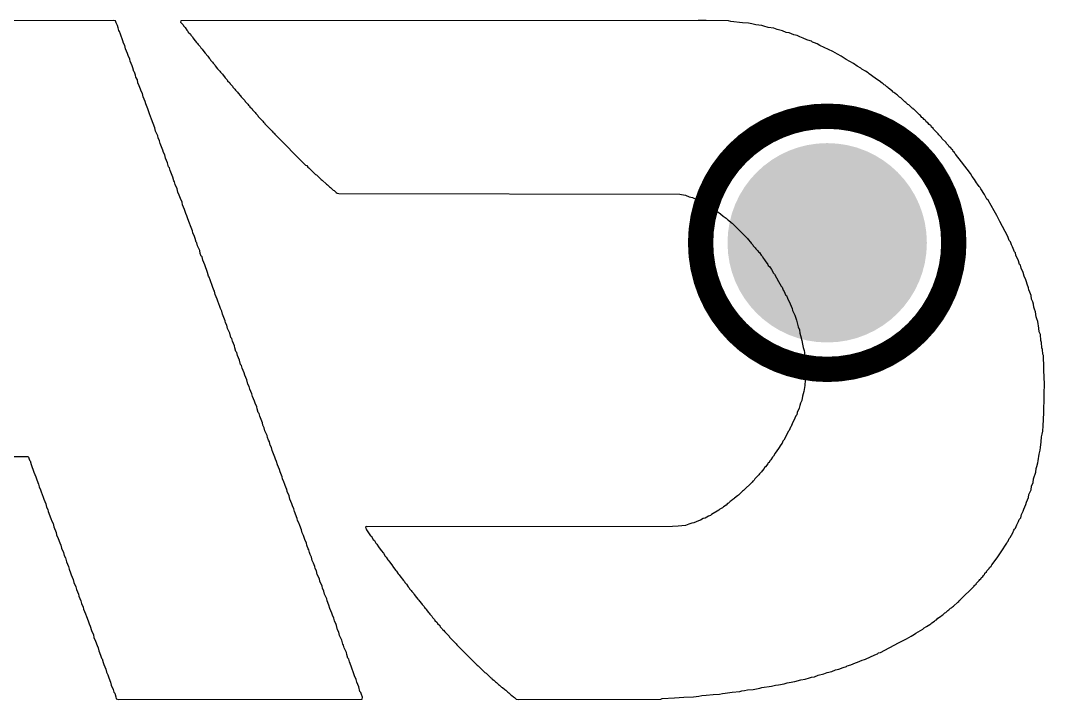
# Model space of a CAD drawing. Header units: inches. Extents: x -10 to 344, y -7 to 75.
# Drawn here: x 13.62 to 15.674, y 6.489 to 7.851 of the extents above; entities that cross this region are included whole.
import ezdxf

# ---------------------------------------------------------------- set-up
doc = ezdxf.new("R2010")
doc.units = ezdxf.units.IN
for name, color, linetype in [('Bottom Layer', 5, 'Continuous'), ('Bottom Overlay', 54, 'Continuous'), ('Drill Drawing', 1, 'Continuous'), ('Mid Layer 1', 16, 'Continuous'), ('Mid Layer 2', 76, 'Continuous'), ('Top Layer', 1, 'Continuous'), ('Via Holes', 16, 'Continuous')]:
    doc.layers.add(name, color=color, linetype=linetype)

msp = doc.modelspace()

# ---------------------------------------------------------------- hatches: boundary and pattern name
at = {"layer": 'Bottom Layer'}
h = msp.add_hatch(color=5, dxfattribs=at)
edge = h.paths.add_edge_path()
edge.add_arc((15.2381, 7.4051), 0.2, 0, 360)
at = {"layer": 'Mid Layer 1'}
h = msp.add_hatch(color=16, dxfattribs=at)
edge = h.paths.add_edge_path()
edge.add_arc((15.2381, 7.4051), 0.2, 0, 360)
at = {"layer": 'Mid Layer 2'}
h = msp.add_hatch(color=76, dxfattribs=at)
edge = h.paths.add_edge_path()
edge.add_arc((15.2381, 7.4051), 0.2, 0, 360)
at = {"layer": 'Top Layer'}
h = msp.add_hatch(color=1, dxfattribs=at)
edge = h.paths.add_edge_path()
edge.add_arc((15.2381, 7.4051), 0.2, 0, 360)
at = {"layer": 'Via Holes'}
h = msp.add_hatch(color=7, dxfattribs=at)
edge = h.paths.add_edge_path()
edge.add_arc((15.2381, 7.4051), 0.1, 0, 360)

# ---------------------------------------------------------------- linework, layer by layer
at = {"layer": 'Bottom Overlay'}
for p, q in [((13.8059, 7.8511), (13.3172, 7.8501)), ((13.8101, 7.8501), (13.8059, 7.8511)), ((13.8116, 7.8464), (13.8101, 7.8501)), ((13.9411, 7.8501), (13.9406, 7.8475)), ((14.979, 7.8511), (13.9411, 7.8501)), ((14.98, 7.8511), (14.979, 7.8511)), ((14.9956, 7.8511), (14.98, 7.8511)), ((15.0403, 7.8501), (14.9956, 7.8511)), ((15.0445, 7.849), (15.0403, 7.8501)), ((15.0679, 7.8464), (15.0445, 7.849)), ((13.8142, 7.8407), (13.8116, 7.8464)), ((13.8153, 7.8365), (13.8142, 7.8407)), ((13.8168, 7.8308), (13.8153, 7.8365)), ((13.8184, 7.8293), (13.8168, 7.8308)), ((13.82, 7.8235), (13.8184, 7.8293)), ((13.9406, 7.8475), (13.9458, 7.8423)), ((13.9458, 7.8423), (13.9468, 7.8402)), ((13.9468, 7.8402), (13.95, 7.8371)), ((13.95, 7.8371), (13.9531, 7.8319)), ((13.9531, 7.8319), (13.9552, 7.8298)), ((13.9552, 7.8298), (13.9562, 7.8277)), ((15.0803, 7.8454), (15.0679, 7.8464)), ((15.0866, 7.8443), (15.0803, 7.8454)), ((15.0949, 7.8423), (15.0866, 7.8443)), ((15.1069, 7.8407), (15.0949, 7.8423)), ((15.111, 7.8397), (15.1069, 7.8407)), ((15.1199, 7.8371), (15.111, 7.8397)), ((15.1308, 7.8355), (15.1199, 7.8371)), ((15.1375, 7.8329), (15.1308, 7.8355)), ((15.1485, 7.8303), (15.1375, 7.8329)), ((15.1557, 7.8272), (15.1485, 7.8303)), ((13.8252, 7.81), (13.82, 7.8235)), ((13.8262, 7.8059), (13.8252, 7.81)), ((13.9562, 7.8277), (13.9604, 7.8235)), ((13.9604, 7.8235), (13.9614, 7.8215)), ((13.9614, 7.8215), (13.9645, 7.8183)), ((13.9645, 7.8183), (13.9656, 7.8163)), ((13.9656, 7.8163), (13.9702, 7.8105)), ((13.9702, 7.8105), (13.9728, 7.8069)), ((15.162, 7.8261), (15.1557, 7.8272)), ((15.1713, 7.822), (15.162, 7.8261)), ((15.1776, 7.8209), (15.1713, 7.822)), ((15.1833, 7.8183), (15.1776, 7.8209)), ((15.1901, 7.8157), (15.1833, 7.8183)), ((15.1973, 7.8126), (15.1901, 7.8157)), ((15.1994, 7.8116), (15.1973, 7.8126)), ((15.2067, 7.8095), (15.1994, 7.8116)), ((15.2088, 7.8074), (15.2067, 7.8095)), ((13.8288, 7.8012), (13.8262, 7.8059)), ((13.8304, 7.7944), (13.8288, 7.8012)), ((13.8345, 7.7851), (13.8304, 7.7944)), ((13.9728, 7.8069), (13.9749, 7.8048)), ((13.9749, 7.8048), (13.976, 7.8027)), ((13.976, 7.8027), (13.9801, 7.7986)), ((13.9801, 7.7986), (13.9812, 7.7965)), ((13.9812, 7.7965), (13.9843, 7.7934)), ((13.9843, 7.7934), (13.9853, 7.7913)), ((13.9853, 7.7913), (13.99, 7.7856)), ((15.2129, 7.8064), (15.2088, 7.8074)), ((15.2181, 7.8043), (15.2129, 7.8064)), ((15.2233, 7.8012), (15.2181, 7.8043)), ((15.2493, 7.7887), (15.2233, 7.8012)), ((15.2587, 7.7835), (15.2493, 7.7887)), ((13.8356, 7.7809), (13.8345, 7.7851)), ((13.8387, 7.7736), (13.8356, 7.7809)), ((13.8397, 7.7695), (13.8387, 7.7736)), ((13.8439, 7.7601), (13.8397, 7.7695)), ((13.99, 7.7856), (13.9952, 7.7793)), ((13.9952, 7.7793), (13.9978, 7.7757)), ((13.9978, 7.7757), (13.9999, 7.7736)), ((13.9999, 7.7736), (14.0009, 7.7715)), ((14.0009, 7.7715), (14.0051, 7.7674)), ((14.0051, 7.7674), (14.0061, 7.7653)), ((15.266, 7.7793), (15.2587, 7.7835)), ((15.2764, 7.7731), (15.266, 7.7793)), ((15.2909, 7.7648), (15.2764, 7.7731)), ((13.8449, 7.7559), (13.8439, 7.7601)), ((13.847, 7.7487), (13.8449, 7.7559)), ((13.8486, 7.7471), (13.847, 7.7487)), ((13.8501, 7.7414), (13.8486, 7.7471)), ((14.0061, 7.7653), (14.0092, 7.7622)), ((14.0092, 7.7622), (14.0103, 7.7601)), ((14.0103, 7.7601), (14.0149, 7.7544)), ((14.0149, 7.7544), (14.0196, 7.7497)), ((14.0196, 7.7497), (14.0207, 7.7476)), ((14.0207, 7.7476), (14.0248, 7.7435)), ((15.2982, 7.7596), (15.2909, 7.7648)), ((15.3055, 7.7554), (15.2982, 7.7596)), ((15.3076, 7.7533), (15.3055, 7.7554)), ((15.3148, 7.7492), (15.3076, 7.7533)), ((15.32, 7.7461), (15.3148, 7.7492)), ((15.3221, 7.744), (15.32, 7.7461)), ((13.8512, 7.7372), (13.8501, 7.7414)), ((13.8543, 7.732), (13.8512, 7.7372)), ((13.8553, 7.7258), (13.8543, 7.732)), ((13.8579, 7.7201), (13.8553, 7.7258)), ((14.0248, 7.7435), (14.0259, 7.7414)), ((14.0259, 7.7414), (14.029, 7.7383)), ((14.029, 7.7383), (14.03, 7.7362)), ((14.03, 7.7362), (14.0342, 7.732)), ((14.0342, 7.732), (14.0352, 7.7299)), ((14.0352, 7.7299), (14.0394, 7.7258)), ((14.0394, 7.7258), (14.0404, 7.7237)), ((15.3273, 7.7409), (15.3221, 7.744)), ((15.3294, 7.7388), (15.3273, 7.7409)), ((15.3346, 7.7357), (15.3294, 7.7388)), ((15.3367, 7.7336), (15.3346, 7.7357)), ((15.3424, 7.7299), (15.3367, 7.7336)), ((15.3481, 7.7253), (15.3424, 7.7299)), ((13.8605, 7.7133), (13.8579, 7.7201)), ((13.8616, 7.7091), (13.8605, 7.7133)), ((13.8642, 7.7045), (13.8616, 7.7091)), ((14.0404, 7.7237), (14.0446, 7.7195)), ((14.0446, 7.7195), (14.0456, 7.7175)), ((14.0456, 7.7175), (14.0498, 7.7133)), ((14.0498, 7.7133), (14.0508, 7.7112)), ((14.0508, 7.7112), (14.055, 7.7071)), ((14.055, 7.7071), (14.056, 7.705)), ((14.056, 7.705), (14.0612, 7.6998)), ((15.3502, 7.7242), (15.3481, 7.7253)), ((15.3523, 7.7221), (15.3502, 7.7242)), ((15.3544, 7.7211), (15.3523, 7.7221)), ((15.3575, 7.718), (15.3544, 7.7211)), ((15.3596, 7.7169), (15.3575, 7.718)), ((15.3611, 7.7154), (15.3596, 7.7169)), ((15.3668, 7.7107), (15.3611, 7.7154)), ((15.3689, 7.7097), (15.3668, 7.7107)), ((15.3694, 7.7081), (15.3689, 7.7097)), ((15.372, 7.7066), (15.3694, 7.7081)), ((15.3741, 7.7055), (15.372, 7.7066)), ((15.3772, 7.7024), (15.3741, 7.7055)), ((13.8657, 7.6977), (13.8642, 7.7045)), ((13.8699, 7.6884), (13.8657, 7.6977)), ((13.8709, 7.6842), (13.8699, 7.6884)), ((14.0612, 7.6998), (14.0623, 7.6977)), ((14.0623, 7.6977), (14.0695, 7.6904)), ((14.0695, 7.6904), (14.0706, 7.6884)), ((14.0706, 7.6884), (14.0758, 7.6832)), ((15.3793, 7.7014), (15.3772, 7.7024)), ((15.3835, 7.6972), (15.3793, 7.7014)), ((15.3856, 7.6962), (15.3835, 7.6972)), ((15.3939, 7.6878), (15.3856, 7.6962)), ((15.396, 7.6868), (15.3939, 7.6878)), ((15.4001, 7.6826), (15.396, 7.6868)), ((13.8751, 7.6738), (13.8709, 7.6842)), ((13.8761, 7.6696), (13.8751, 7.6738)), ((13.8787, 7.6639), (13.8761, 7.6696)), ((13.8803, 7.6582), (13.8787, 7.6639)), ((14.0758, 7.6832), (14.0768, 7.6811)), ((14.0768, 7.6811), (14.0789, 7.68)), ((14.0789, 7.68), (14.0799, 7.678)), ((14.0799, 7.678), (14.0841, 7.6738)), ((14.0841, 7.6738), (14.0851, 7.6717)), ((14.0851, 7.6717), (14.0903, 7.6665)), ((14.0903, 7.6665), (14.0914, 7.6644)), ((14.0914, 7.6644), (14.0955, 7.6603)), ((15.4022, 7.6816), (15.4001, 7.6826)), ((15.4084, 7.6754), (15.4022, 7.6816)), ((15.4105, 7.6743), (15.4084, 7.6754)), ((15.411, 7.6728), (15.4105, 7.6743)), ((15.4126, 7.6722), (15.411, 7.6728)), ((15.423, 7.6618), (15.4126, 7.6722)), ((13.8824, 7.653), (13.8803, 7.6582)), ((13.8855, 7.6447), (13.8824, 7.653)), ((13.8891, 7.6358), (13.8855, 7.6447)), ((14.0955, 7.6603), (14.0966, 7.6582)), ((14.0966, 7.6582), (14.1059, 7.6488)), ((14.1059, 7.6488), (14.107, 7.6468)), ((14.107, 7.6468), (14.1091, 7.6457)), ((14.1091, 7.6457), (14.1101, 7.6436)), ((14.1101, 7.6436), (14.1247, 7.6291)), ((15.4251, 7.6608), (15.423, 7.6618)), ((15.4282, 7.6566), (15.4251, 7.6608)), ((15.4303, 7.6556), (15.4282, 7.6566)), ((15.4324, 7.6525), (15.4303, 7.6556)), ((15.4344, 7.6514), (15.4324, 7.6525)), ((15.436, 7.6499), (15.4344, 7.6514)), ((15.437, 7.6478), (15.436, 7.6499)), ((15.4402, 7.6457), (15.437, 7.6478)), ((15.4428, 7.6421), (15.4402, 7.6457)), ((13.8907, 7.6291), (13.8891, 7.6358)), ((13.8948, 7.6197), (13.8907, 7.6291)), ((14.1247, 7.6291), (14.1257, 7.627)), ((14.1257, 7.627), (14.1273, 7.6254)), ((14.1273, 7.6254), (14.1288, 7.6249)), ((14.1288, 7.6249), (14.1299, 7.6228)), ((14.1299, 7.6228), (14.1917, 7.561)), ((15.4448, 7.641), (15.4428, 7.6421)), ((15.4464, 7.6395), (15.4448, 7.641)), ((15.4474, 7.6374), (15.4464, 7.6395)), ((15.4506, 7.6353), (15.4474, 7.6374)), ((15.4516, 7.6332), (15.4506, 7.6353)), ((15.461, 7.6239), (15.4516, 7.6332)), ((15.462, 7.6218), (15.461, 7.6239)), ((13.8959, 7.6156), (13.8948, 7.6197)), ((13.8985, 7.6098), (13.8959, 7.6156)), ((13.9, 7.6041), (13.8985, 7.6098)), ((13.9052, 7.5906), (13.9, 7.6041)), ((15.4672, 7.6166), (15.462, 7.6218)), ((15.4682, 7.6145), (15.4672, 7.6166)), ((15.4766, 7.6062), (15.4682, 7.6145)), ((15.4776, 7.6041), (15.4766, 7.6062)), ((15.4818, 7.6), (15.4776, 7.6041)), ((13.9063, 7.5864), (13.9052, 7.5906)), ((13.9089, 7.5818), (13.9063, 7.5864)), ((13.9104, 7.575), (13.9089, 7.5818)), ((15.4828, 7.5979), (15.4818, 7.6)), ((15.4859, 7.5958), (15.4828, 7.5979)), ((15.487, 7.5937), (15.4859, 7.5958)), ((15.4901, 7.5906), (15.487, 7.5937)), ((15.4911, 7.5885), (15.4901, 7.5906)), ((15.4932, 7.5864), (15.4911, 7.5885)), ((15.4942, 7.5844), (15.4932, 7.5864)), ((15.4963, 7.5823), (15.4942, 7.5844)), ((15.4974, 7.5802), (15.4963, 7.5823)), ((13.9146, 7.5656), (13.9104, 7.575)), ((13.9167, 7.5573), (13.9146, 7.5656)), ((15.5005, 7.5771), (15.4974, 7.5802)), ((15.5031, 7.5734), (15.5005, 7.5771)), ((15.5078, 7.5677), (15.5031, 7.5734)), ((15.5254, 7.5438), (15.5078, 7.5677)), ((13.9182, 7.5558), (13.9167, 7.5573)), ((13.9198, 7.55), (13.9182, 7.5558)), ((13.925, 7.5365), (13.9198, 7.55)), ((14.1917, 7.561), (14.1938, 7.5599)), ((14.1938, 7.5599), (14.1959, 7.5568)), ((14.1959, 7.5568), (14.198, 7.5558)), ((14.198, 7.5558), (14.2115, 7.5422)), ((14.2115, 7.5422), (14.2136, 7.5412)), ((14.2136, 7.5412), (14.2229, 7.5318)), ((15.5291, 7.5381), (15.5254, 7.5438)), ((13.9271, 7.5292), (13.925, 7.5365)), ((13.9286, 7.5277), (13.9271, 7.5292)), ((13.9302, 7.522), (13.9286, 7.5277)), ((13.9338, 7.5131), (13.9302, 7.522)), ((14.2229, 7.5318), (14.225, 7.5308)), ((14.225, 7.5308), (14.2333, 7.5225)), ((14.2333, 7.5225), (14.2354, 7.5214)), ((14.2354, 7.5214), (14.2396, 7.5173)), ((15.5337, 7.5324), (15.5291, 7.5381)), ((15.5379, 7.5251), (15.5337, 7.5324)), ((15.54, 7.523), (15.5379, 7.5251)), ((15.5431, 7.5178), (15.54, 7.523)), ((13.9354, 7.5064), (13.9338, 7.5131)), ((13.938, 7.5006), (13.9354, 7.5064)), ((13.9406, 7.4939), (13.938, 7.5006)), ((14.2396, 7.5173), (14.2417, 7.5162)), ((14.2417, 7.5162), (14.2468, 7.511)), ((14.2468, 7.511), (14.2489, 7.51)), ((14.2489, 7.51), (14.2531, 7.5058)), ((14.2531, 7.5058), (14.2552, 7.5048)), ((14.2552, 7.5048), (14.2583, 7.5038)), ((14.2583, 7.5038), (14.9426, 7.5027)), ((14.9426, 7.5027), (14.9457, 7.5017)), ((14.9457, 7.5017), (14.954, 7.5006)), ((14.954, 7.5006), (14.9613, 7.4975)), ((15.5452, 7.5157), (15.5431, 7.5178)), ((15.5462, 7.5136), (15.5452, 7.5157)), ((15.5535, 7.5022), (15.5462, 7.5136)), ((15.5587, 7.4928), (15.5535, 7.5022)), ((13.9437, 7.4866), (13.9406, 7.4939)), ((13.9448, 7.4814), (13.9437, 7.4866)), ((13.9489, 7.472), (13.9448, 7.4814)), ((14.9613, 7.4975), (14.968, 7.496)), ((14.968, 7.496), (14.9748, 7.4923)), ((14.9748, 7.4923), (14.9805, 7.4908)), ((14.9805, 7.4908), (14.9831, 7.4882)), ((14.9831, 7.4882), (14.9899, 7.4856)), ((14.9899, 7.4856), (14.9977, 7.4809)), ((14.9977, 7.4809), (14.9998, 7.4798)), ((14.9998, 7.4798), (15.0018, 7.4778)), ((15.5608, 7.4908), (15.5587, 7.4928)), ((15.5733, 7.4689), (15.5608, 7.4908)), ((13.951, 7.4637), (13.9489, 7.472)), ((13.9536, 7.459), (13.951, 7.4637)), ((13.9552, 7.4533), (13.9536, 7.459)), ((15.0018, 7.4778), (15.0091, 7.4736)), ((15.0091, 7.4736), (15.0237, 7.4632)), ((15.0237, 7.4632), (15.0294, 7.4585)), ((15.0294, 7.4585), (15.0356, 7.4544)), ((15.5785, 7.4596), (15.5733, 7.4689)), ((15.5847, 7.4481), (15.5785, 7.4596)), ((13.9588, 7.4445), (13.9552, 7.4533)), ((13.9604, 7.4388), (13.9588, 7.4445)), ((13.9645, 7.4294), (13.9604, 7.4388)), ((15.0356, 7.4544), (15.0382, 7.4518)), ((15.0382, 7.4518), (15.0403, 7.4507)), ((15.0403, 7.4507), (15.0455, 7.4455)), ((15.0455, 7.4455), (15.0476, 7.4445)), ((15.0476, 7.4445), (15.0783, 7.4138)), ((15.6003, 7.418), (15.5847, 7.4481)), ((13.9656, 7.4253), (13.9645, 7.4294)), ((13.9687, 7.418), (13.9656, 7.4253)), ((13.9697, 7.4138), (13.9687, 7.418)), ((15.6034, 7.4097), (15.6003, 7.418)), ((13.9718, 7.4065), (13.9697, 7.4138)), ((13.9734, 7.405), (13.9718, 7.4065)), ((13.9749, 7.3993), (13.9734, 7.405)), ((13.9791, 7.3899), (13.9749, 7.3993)), ((15.0783, 7.4138), (15.0793, 7.4117)), ((15.0793, 7.4117), (15.0845, 7.4065)), ((15.0845, 7.4065), (15.0855, 7.4045)), ((15.0855, 7.4045), (15.0887, 7.4013)), ((15.0887, 7.4013), (15.0897, 7.3993)), ((15.0897, 7.3993), (15.0939, 7.3951)), ((15.606, 7.4071), (15.6034, 7.4097)), ((15.6076, 7.4013), (15.606, 7.4071)), ((15.6102, 7.3967), (15.6076, 7.4013)), ((15.6138, 7.3868), (15.6102, 7.3967)), ((13.9801, 7.3837), (13.9791, 7.3899)), ((13.9822, 7.3785), (13.9801, 7.3837)), ((13.9838, 7.3769), (13.9822, 7.3785)), ((13.9853, 7.3701), (13.9838, 7.3769)), ((15.0939, 7.3951), (15.0949, 7.393)), ((15.0949, 7.393), (15.0991, 7.3889)), ((15.0991, 7.3889), (15.1001, 7.3868)), ((15.1001, 7.3868), (15.1022, 7.3857)), ((15.1022, 7.3857), (15.1053, 7.3805)), ((15.1053, 7.3805), (15.1074, 7.3785)), ((15.1074, 7.3785), (15.1105, 7.3733)), ((15.6159, 7.3847), (15.6138, 7.3868)), ((15.6169, 7.3805), (15.6159, 7.3847)), ((15.6221, 7.3691), (15.6169, 7.3805)), ((13.9895, 7.3608), (13.9853, 7.3701)), ((13.9905, 7.3566), (13.9895, 7.3608)), ((13.9936, 7.3493), (13.9905, 7.3566)), ((15.1105, 7.3733), (15.1126, 7.3712)), ((15.1126, 7.3712), (15.1136, 7.3691)), ((15.1136, 7.3691), (15.1188, 7.3618)), ((15.1188, 7.3618), (15.1199, 7.3597)), ((15.1199, 7.3597), (15.123, 7.3566)), ((15.123, 7.3566), (15.1261, 7.3514)), ((15.6242, 7.3618), (15.6221, 7.3691)), ((15.6258, 7.3603), (15.6242, 7.3618)), ((15.6273, 7.3545), (15.6258, 7.3603)), ((13.9947, 7.3452), (13.9936, 7.3493)), ((13.9968, 7.3379), (13.9947, 7.3452)), ((13.9983, 7.3363), (13.9968, 7.3379)), ((13.9999, 7.3306), (13.9983, 7.3363)), ((15.1261, 7.3514), (15.1303, 7.3441)), ((15.1303, 7.3441), (15.1323, 7.3421)), ((15.1323, 7.3421), (15.1407, 7.3275)), ((15.6315, 7.3452), (15.6273, 7.3545)), ((15.6336, 7.3379), (15.6315, 7.3452)), ((15.6367, 7.3306), (15.6336, 7.3379)), ((14.0051, 7.3171), (13.9999, 7.3306)), ((14.0072, 7.3098), (14.0051, 7.3171)), ((15.1407, 7.3275), (15.1459, 7.3181)), ((15.1459, 7.3181), (15.1479, 7.3161)), ((15.1479, 7.3161), (15.1495, 7.3103)), ((15.6377, 7.3265), (15.6367, 7.3306)), ((15.6393, 7.3218), (15.6377, 7.3265)), ((15.6419, 7.315), (15.6393, 7.3218)), ((15.6429, 7.3109), (15.6419, 7.315)), ((14.0087, 7.3083), (14.0072, 7.3098)), ((14.0103, 7.3015), (14.0087, 7.3083)), ((14.0144, 7.2921), (14.0103, 7.3015)), ((15.1495, 7.3103), (15.1521, 7.3077)), ((15.1521, 7.3077), (15.1547, 7.301)), ((15.1547, 7.301), (15.1563, 7.2994)), ((15.1563, 7.2994), (15.1583, 7.2942)), ((15.1583, 7.2942), (15.1635, 7.2828)), ((15.6445, 7.3062), (15.6429, 7.3109)), ((15.6471, 7.2994), (15.6445, 7.3062)), ((15.6481, 7.2921), (15.6471, 7.2994)), ((14.0155, 7.288), (14.0144, 7.2921)), ((14.0196, 7.2776), (14.0155, 7.288)), ((14.0207, 7.2734), (14.0196, 7.2776)), ((14.0233, 7.2677), (14.0207, 7.2734)), ((15.1635, 7.2828), (15.1677, 7.2734)), ((15.1677, 7.2734), (15.1687, 7.2693)), ((15.6507, 7.2864), (15.6481, 7.2921)), ((15.6518, 7.2823), (15.6507, 7.2864)), ((15.6528, 7.276), (15.6518, 7.2823)), ((15.6539, 7.2719), (15.6528, 7.276)), ((14.0248, 7.262), (14.0233, 7.2677)), ((14.03, 7.2485), (14.0248, 7.262)), ((15.1687, 7.2693), (15.1729, 7.2599)), ((15.1729, 7.2599), (15.1765, 7.25)), ((15.6559, 7.2667), (15.6539, 7.2719)), ((15.6575, 7.2568), (15.6559, 7.2667)), ((15.6585, 7.2526), (15.6575, 7.2568)), ((14.0311, 7.2443), (14.03, 7.2485)), ((14.0337, 7.2396), (14.0311, 7.2443)), ((14.0352, 7.2329), (14.0337, 7.2396)), ((14.0394, 7.2235), (14.0352, 7.2329)), ((15.1765, 7.25), (15.1781, 7.2443)), ((15.1781, 7.2443), (15.1797, 7.2365)), ((15.1797, 7.2365), (15.1823, 7.2308)), ((15.6606, 7.2474), (15.6585, 7.2526)), ((15.6627, 7.2339), (15.6606, 7.2474)), ((15.6637, 7.2266), (15.6627, 7.2339)), ((14.0415, 7.2152), (14.0394, 7.2235)), ((14.0435, 7.2131), (14.0415, 7.2152)), ((14.0446, 7.2079), (14.0435, 7.2131)), ((15.1823, 7.2308), (15.1833, 7.2235)), ((15.1833, 7.2235), (15.1843, 7.2194)), ((15.1843, 7.2194), (15.1875, 7.2089)), ((15.6658, 7.2214), (15.6637, 7.2266)), ((15.6669, 7.2089), (15.6658, 7.2214)), ((14.0487, 7.1986), (14.0446, 7.2079)), ((14.0498, 7.1944), (14.0487, 7.1986)), ((14.0519, 7.1871), (14.0498, 7.1944)), ((15.1875, 7.2089), (15.1885, 7.2017)), ((15.1885, 7.2017), (15.1901, 7.1949)), ((15.1901, 7.1949), (15.1916, 7.1892)), ((15.6679, 7.2048), (15.6669, 7.2089)), ((15.6689, 7.1944), (15.6679, 7.2048)), ((15.67, 7.1913), (15.6689, 7.1944)), ((15.671, 7.1819), (15.67, 7.1913)), ((14.0539, 7.185), (14.0519, 7.1871)), ((14.055, 7.1788), (14.0539, 7.185)), ((14.0591, 7.1694), (14.055, 7.1788)), ((15.1916, 7.1892), (15.1927, 7.185)), ((15.1927, 7.185), (15.1942, 7.1668)), ((15.6721, 7.1788), (15.671, 7.1819)), ((15.6731, 7.1299), (15.6721, 7.1788)), ((14.0612, 7.1611), (14.0591, 7.1694)), ((14.0633, 7.159), (14.0612, 7.1611)), ((14.0643, 7.1538), (14.0633, 7.159)), ((14.0685, 7.1445), (14.0643, 7.1538)), ((15.1942, 7.1668), (15.1953, 7.1564)), ((15.1953, 7.1564), (15.1958, 7.1434)), ((14.0695, 7.1393), (14.0685, 7.1445)), ((14.0737, 7.1299), (14.0695, 7.1393)), ((14.0758, 7.1216), (14.0737, 7.1299)), ((15.1947, 7.1403), (15.1932, 7.119)), ((15.1958, 7.1434), (15.1947, 7.1403)), ((15.6741, 7.1268), (15.6731, 7.1299)), ((14.0784, 7.1169), (14.0758, 7.1216)), ((14.0799, 7.1112), (14.0784, 7.1169)), ((14.0836, 7.1024), (14.0799, 7.1112)), ((15.1921, 7.1107), (15.1911, 7.1065)), ((15.1932, 7.119), (15.1921, 7.1107)), ((15.6736, 7.0972), (15.6741, 7.1268)), ((14.0851, 7.0966), (14.0836, 7.1024)), ((14.0893, 7.0873), (14.0851, 7.0966)), ((15.1869, 7.0888), (15.1843, 7.0831)), ((15.1885, 7.0977), (15.1869, 7.0888)), ((15.1911, 7.1065), (15.1885, 7.0977)), ((15.6726, 7.0639), (15.6736, 7.0972)), ((14.0903, 7.0831), (14.0893, 7.0873)), ((14.0935, 7.0758), (14.0903, 7.0831)), ((14.0945, 7.0717), (14.0935, 7.0758)), ((14.0966, 7.0644), (14.0945, 7.0717)), ((15.1817, 7.0732), (15.1781, 7.0644)), ((15.1833, 7.079), (15.1817, 7.0732)), ((15.1843, 7.0831), (15.1833, 7.079)), ((14.0981, 7.0628), (14.0966, 7.0644)), ((14.0997, 7.0571), (14.0981, 7.0628)), ((14.1049, 7.0436), (14.0997, 7.0571)), ((15.1713, 7.0483), (15.1687, 7.0436)), ((15.175, 7.0582), (15.1713, 7.0483)), ((15.1771, 7.0602), (15.175, 7.0582)), ((15.1781, 7.0644), (15.1771, 7.0602)), ((15.6715, 7.0379), (15.6726, 7.0639)), ((14.1059, 7.0394), (14.1049, 7.0436)), ((14.1085, 7.0337), (14.1059, 7.0394)), ((14.1101, 7.028), (14.1085, 7.0337)), ((14.1143, 7.0186), (14.1101, 7.028)), ((15.1604, 7.027), (15.1511, 7.0093)), ((15.162, 7.0285), (15.1604, 7.027)), ((15.1646, 7.0353), (15.162, 7.0285)), ((15.1661, 7.0368), (15.1646, 7.0353)), ((15.1687, 7.0436), (15.1661, 7.0368)), ((15.6695, 7.0212), (15.6705, 7.0275)), ((15.6705, 7.0275), (15.6715, 7.0379)), ((14.1153, 7.0145), (14.1143, 7.0186)), ((14.1174, 7.0093), (14.1153, 7.0145)), ((14.1189, 7.0056), (14.1174, 7.0093)), ((15.149, 7.0072), (15.1479, 7.003)), ((15.1511, 7.0093), (15.149, 7.0072)), ((15.6674, 7.0056), (15.6684, 7.016)), ((15.6684, 7.016), (15.6695, 7.0212)), ((14.1205, 6.9989), (14.1189, 7.0056)), ((14.1231, 6.9942), (14.1205, 6.9989)), ((14.1247, 6.9885), (14.1231, 6.9942)), ((14.1299, 6.975), (14.1247, 6.9885)), ((15.1407, 6.9926), (15.1339, 6.9828)), ((15.1448, 6.9999), (15.1407, 6.9926)), ((15.1479, 7.003), (15.1448, 6.9999)), ((15.6632, 6.9807), (15.6653, 6.989)), ((15.6653, 6.989), (15.6663, 6.9942)), ((15.6663, 6.9942), (15.6674, 7.0056)), ((13.0853, 6.9776), (13.6343, 6.9765)), ((13.6343, 6.9765), (13.6359, 6.975)), ((13.6359, 6.975), (13.6375, 6.9692)), ((13.6375, 6.9692), (13.639, 6.9677)), ((13.639, 6.9677), (13.6411, 6.9604)), ((14.1309, 6.9708), (14.1299, 6.975)), ((14.1335, 6.9661), (14.1309, 6.9708)), ((14.1351, 6.9594), (14.1335, 6.9661)), ((15.123, 6.9677), (15.1214, 6.964)), ((15.1251, 6.9698), (15.123, 6.9677)), ((15.1282, 6.975), (15.1251, 6.9698)), ((15.1303, 6.977), (15.1282, 6.975)), ((15.1339, 6.9828), (15.1303, 6.977)), ((15.6606, 6.9635), (15.6617, 6.9677)), ((15.6617, 6.9677), (15.6632, 6.9807)), ((13.6411, 6.9604), (13.6421, 6.9562)), ((13.6421, 6.9562), (13.6453, 6.949)), ((13.6453, 6.949), (13.6463, 6.9448)), ((13.6463, 6.9448), (13.6505, 6.9355)), ((14.1392, 6.95), (14.1351, 6.9594)), ((14.1403, 6.9459), (14.1392, 6.95)), ((14.1444, 6.9355), (14.1403, 6.9459)), ((15.1063, 6.9459), (15.1022, 6.9417)), ((15.1074, 6.9479), (15.1063, 6.9459)), ((15.1115, 6.9521), (15.1074, 6.9479)), ((15.1126, 6.9542), (15.1115, 6.9521)), ((15.1141, 6.9557), (15.1126, 6.9542)), ((15.1188, 6.9614), (15.1141, 6.9557)), ((15.1199, 6.9635), (15.1188, 6.9614)), ((15.1214, 6.964), (15.1199, 6.9635)), ((15.6523, 6.9313), (15.6565, 6.9448)), ((15.6565, 6.9448), (15.6575, 6.9521)), ((15.6575, 6.9521), (15.6585, 6.9562)), ((15.6585, 6.9562), (15.6606, 6.9635)), ((13.6505, 6.9355), (13.652, 6.9297)), ((13.652, 6.9297), (13.6557, 6.9209)), ((14.1455, 6.9313), (14.1444, 6.9355)), ((14.1481, 6.9256), (14.1455, 6.9313)), ((14.1496, 6.9199), (14.1481, 6.9256)), ((15.0876, 6.9251), (15.0705, 6.9079)), ((15.0887, 6.9271), (15.0876, 6.9251)), ((15.0902, 6.9277), (15.0887, 6.9271)), ((15.0918, 6.9292), (15.0902, 6.9277)), ((15.0928, 6.9313), (15.0918, 6.9292)), ((15.1011, 6.9396), (15.0928, 6.9313)), ((15.1022, 6.9417), (15.1011, 6.9396)), ((15.6513, 6.924), (15.6523, 6.9313)), ((13.6557, 6.9209), (13.6572, 6.9152)), ((13.6572, 6.9152), (13.6598, 6.9095)), ((13.6598, 6.9095), (13.6609, 6.9053)), ((13.6609, 6.9053), (13.665, 6.8949)), ((14.1527, 6.9126), (14.1496, 6.9199)), ((14.1538, 6.9105), (14.1527, 6.9126)), ((14.1548, 6.9063), (14.1538, 6.9105)), ((14.1585, 6.8975), (14.1548, 6.9063)), ((15.0684, 6.9069), (15.0601, 6.8985)), ((15.0705, 6.9079), (15.0684, 6.9069)), ((15.6429, 6.9001), (15.6471, 6.9095)), ((15.6471, 6.9095), (15.6481, 6.9167)), ((15.6481, 6.9167), (15.6513, 6.924)), ((13.665, 6.8949), (13.6661, 6.8907)), ((13.6661, 6.8907), (13.6702, 6.8814)), ((14.16, 6.8907), (14.1585, 6.8975)), ((14.1642, 6.8814), (14.16, 6.8907)), ((15.0434, 6.8861), (15.0403, 6.8829)), ((15.0455, 6.8871), (15.0434, 6.8861)), ((15.0486, 6.8902), (15.0455, 6.8871)), ((15.0507, 6.8913), (15.0486, 6.8902)), ((15.0523, 6.8928), (15.0507, 6.8913)), ((15.058, 6.8975), (15.0523, 6.8928)), ((15.0601, 6.8985), (15.058, 6.8975)), ((15.6367, 6.8803), (15.6377, 6.8845)), ((15.6377, 6.8845), (15.6419, 6.8939)), ((15.6419, 6.8939), (15.6429, 6.9001)), ((13.6702, 6.8814), (13.6718, 6.8746)), ((13.6718, 6.8746), (13.6744, 6.8699)), ((13.6744, 6.8699), (13.6754, 6.8658)), ((13.6754, 6.8658), (13.6806, 6.8523)), ((14.1652, 6.8772), (14.1642, 6.8814)), ((14.1678, 6.8715), (14.1652, 6.8772)), ((14.1694, 6.8658), (14.1678, 6.8715)), ((14.1746, 6.8523), (14.1694, 6.8658)), ((15.0205, 6.8684), (15.006, 6.8601)), ((15.0226, 6.8705), (15.0205, 6.8684)), ((15.0278, 6.8736), (15.0226, 6.8705)), ((15.0299, 6.8757), (15.0278, 6.8736)), ((15.0351, 6.8788), (15.0299, 6.8757)), ((15.0382, 6.8819), (15.0351, 6.8788)), ((15.0403, 6.8829), (15.0382, 6.8819)), ((15.6279, 6.8601), (15.6315, 6.8668)), ((15.6315, 6.8668), (15.6325, 6.871)), ((15.6325, 6.871), (15.6367, 6.8803)), ((13.6806, 6.8523), (13.6822, 6.8465)), ((13.6822, 6.8465), (13.6848, 6.8419)), ((14.1756, 6.8481), (14.1746, 6.8523)), ((14.1782, 6.8434), (14.1756, 6.8481)), ((14.1798, 6.8377), (14.1782, 6.8434)), ((14.9665, 6.8424), (14.9608, 6.8408)), ((14.9706, 6.8434), (14.9665, 6.8424)), ((14.98, 6.8476), (14.9706, 6.8434)), ((14.9842, 6.8486), (14.98, 6.8476)), ((14.9894, 6.8517), (14.9842, 6.8486)), ((14.9935, 6.8528), (14.9894, 6.8517)), ((14.9998, 6.8569), (14.9935, 6.8528)), ((15.0039, 6.858), (14.9998, 6.8569)), ((15.006, 6.8601), (15.0039, 6.858)), ((15.6185, 6.8393), (15.6221, 6.846)), ((15.6221, 6.846), (15.6232, 6.8502)), ((15.6232, 6.8502), (15.6263, 6.8533)), ((15.6263, 6.8533), (15.6279, 6.8601)), ((13.6848, 6.8419), (13.6863, 6.8351)), ((13.6863, 6.8351), (13.691, 6.8242)), ((13.691, 6.8242), (13.6921, 6.819)), ((14.1834, 6.8289), (14.1798, 6.8377)), ((14.185, 6.8231), (14.1834, 6.8289)), ((14.1871, 6.8179), (14.185, 6.8231)), ((14.3134, 6.8361), (14.3118, 6.8346)), ((14.3118, 6.8346), (14.3139, 6.8294)), ((14.3165, 6.8351), (14.3134, 6.8361)), ((14.3139, 6.8294), (14.315, 6.8273)), ((14.315, 6.8273), (14.3217, 6.8174)), ((14.9275, 6.8356), (14.3165, 6.8351)), ((14.9389, 6.8367), (14.9275, 6.8356)), ((14.954, 6.8382), (14.9389, 6.8367)), ((14.9608, 6.8408), (14.954, 6.8382)), ((15.6055, 6.8138), (15.6107, 6.8231)), ((15.6107, 6.8231), (15.6128, 6.8283)), ((15.6128, 6.8283), (15.6138, 6.8304)), ((15.6138, 6.8304), (15.6159, 6.8325)), ((15.6159, 6.8325), (15.6185, 6.8393)), ((13.6921, 6.819), (13.6952, 6.8117)), ((13.6952, 6.8117), (13.6983, 6.8034)), ((13.6983, 6.8034), (13.7004, 6.7982)), ((14.1902, 6.8096), (14.1871, 6.8179)), ((14.1933, 6.8023), (14.1902, 6.8096)), ((14.1943, 6.7982), (14.1933, 6.8023)), ((14.3217, 6.8174), (14.3233, 6.8169)), ((14.3233, 6.8169), (14.3274, 6.8096)), ((14.3274, 6.8096), (14.3295, 6.8075)), ((14.3295, 6.8075), (14.3326, 6.8023)), ((14.3326, 6.8023), (14.3347, 6.8003)), ((15.5873, 6.7852), (15.5982, 6.8023)), ((15.5982, 6.8023), (15.5993, 6.8044)), ((15.5993, 6.8044), (15.6013, 6.8065)), ((15.6013, 6.8065), (15.6034, 6.8117)), ((15.6034, 6.8117), (15.6055, 6.8138)), ((13.7004, 6.7982), (13.7019, 6.7925)), ((13.7019, 6.7925), (13.7056, 6.7836)), ((13.7056, 6.7836), (13.7071, 6.7779)), ((14.1964, 6.7909), (14.1943, 6.7982)), ((14.198, 6.7893), (14.1964, 6.7909)), ((14.1995, 6.7836), (14.198, 6.7893)), ((14.2006, 6.7795), (14.1995, 6.7836)), ((14.3347, 6.8003), (14.3378, 6.7951)), ((14.3378, 6.7951), (14.343, 6.7878)), ((14.343, 6.7878), (14.3477, 6.7821)), ((14.3477, 6.7821), (14.3514, 6.7763)), ((15.5805, 6.7753), (15.5873, 6.7852)), ((13.7071, 6.7779), (13.7097, 6.7732)), ((13.7097, 6.7732), (13.7118, 6.7649)), ((13.7118, 6.7649), (13.716, 6.7555)), ((14.2037, 6.7743), (14.2006, 6.7795)), ((14.2047, 6.768), (14.2037, 6.7743)), ((14.2073, 6.7623), (14.2047, 6.768)), ((14.2099, 6.7555), (14.2073, 6.7623)), ((14.3514, 6.7763), (14.3534, 6.7743)), ((14.3534, 6.7743), (14.3566, 6.7691)), ((14.3566, 6.7691), (14.3586, 6.767)), ((14.3586, 6.767), (14.3597, 6.7649)), ((14.3597, 6.7649), (14.3644, 6.7592)), ((15.5681, 6.7587), (15.5753, 6.768)), ((15.5753, 6.768), (15.5805, 6.7753)), ((13.716, 6.7555), (13.717, 6.7503)), ((13.717, 6.7503), (13.7201, 6.7431)), ((13.7201, 6.7431), (13.7212, 6.7389)), ((14.211, 6.7514), (14.2099, 6.7555)), ((14.2136, 6.7467), (14.211, 6.7514)), ((14.2151, 6.7399), (14.2136, 6.7467)), ((14.2193, 6.7306), (14.2151, 6.7399)), ((14.3644, 6.7592), (14.368, 6.7535)), ((14.368, 6.7535), (14.3727, 6.7477)), ((14.3727, 6.7477), (14.3742, 6.7462)), ((14.3742, 6.7462), (14.3774, 6.741)), ((14.3774, 6.741), (14.3794, 6.7389)), ((15.5514, 6.7379), (15.5535, 6.7399)), ((15.5535, 6.7399), (15.5545, 6.742)), ((15.5545, 6.742), (15.5577, 6.7451)), ((15.5577, 6.7451), (15.5587, 6.7472)), ((15.5587, 6.7472), (15.5629, 6.7514)), ((15.5629, 6.7514), (15.5639, 6.7535)), ((15.5639, 6.7535), (15.567, 6.7566)), ((15.567, 6.7566), (15.5681, 6.7587)), ((13.7212, 6.7389), (13.7253, 6.7295)), ((13.7253, 6.7295), (13.7269, 6.7238)), ((13.7269, 6.7238), (13.7305, 6.715)), ((14.2203, 6.7264), (14.2193, 6.7306)), ((14.2245, 6.716), (14.2203, 6.7264)), ((14.3794, 6.7389), (14.3805, 6.7368)), ((14.3805, 6.7368), (14.3878, 6.7275)), ((14.3878, 6.7275), (14.3898, 6.7254)), ((14.3898, 6.7254), (14.3909, 6.7233)), ((14.3909, 6.7233), (14.394, 6.7202)), ((14.394, 6.7202), (14.3971, 6.715)), ((15.5332, 6.7176), (15.5353, 6.7186)), ((15.5353, 6.7186), (15.5369, 6.7202)), ((15.5369, 6.7202), (15.5379, 6.7223)), ((15.5379, 6.7223), (15.5431, 6.7275)), ((15.5431, 6.7275), (15.5441, 6.7295)), ((15.5441, 6.7295), (15.5462, 6.7306)), ((15.5462, 6.7306), (15.5473, 6.7327)), ((15.5473, 6.7327), (15.5504, 6.7358)), ((15.5504, 6.7358), (15.5514, 6.7379)), ((13.7305, 6.715), (13.7321, 6.7093)), ((13.7321, 6.7093), (13.7357, 6.7004)), ((13.7357, 6.7004), (13.7368, 6.6963)), ((14.2255, 6.7119), (14.2245, 6.716)), ((14.2281, 6.7061), (14.2255, 6.7119)), ((14.2297, 6.7004), (14.2281, 6.7061)), ((14.2339, 6.6911), (14.2297, 6.7004)), ((14.3971, 6.715), (14.3992, 6.7129)), ((14.3992, 6.7129), (14.4002, 6.7108)), ((14.4002, 6.7108), (14.4034, 6.7077)), ((14.4034, 6.7077), (14.4044, 6.7056)), ((14.4044, 6.7056), (14.4086, 6.7015)), ((14.4086, 6.7015), (14.4096, 6.6994)), ((14.4096, 6.6994), (14.4143, 6.6937)), ((15.5052, 6.6885), (15.5327, 6.716)), ((15.5327, 6.716), (15.5332, 6.7176)), ((13.7368, 6.6963), (13.7409, 6.6869)), ((13.7409, 6.6869), (13.742, 6.6817)), ((13.742, 6.6817), (13.7451, 6.6744)), ((14.2349, 6.6869), (14.2339, 6.6911)), ((14.2385, 6.6781), (14.2349, 6.6869)), ((14.2401, 6.6713), (14.2385, 6.6781)), ((14.4143, 6.6937), (14.4169, 6.69)), ((14.4169, 6.69), (14.419, 6.688)), ((14.419, 6.688), (14.42, 6.6859)), ((14.42, 6.6859), (14.4242, 6.6817)), ((14.4242, 6.6817), (14.4252, 6.6796)), ((14.4252, 6.6796), (14.4294, 6.6755)), ((15.4916, 6.676), (15.5, 6.6843)), ((15.5, 6.6843), (15.502, 6.6853)), ((15.502, 6.6853), (15.5031, 6.6874)), ((15.5031, 6.6874), (15.5052, 6.6885)), ((13.7451, 6.6744), (13.7461, 6.6703)), ((13.7461, 6.6703), (13.7503, 6.6609)), ((13.7503, 6.6609), (13.7518, 6.6552)), ((14.2443, 6.662), (14.2401, 6.6713)), ((14.2453, 6.6578), (14.2443, 6.662)), ((14.2479, 6.6521), (14.2453, 6.6578)), ((14.4294, 6.6755), (14.4304, 6.6734)), ((14.4304, 6.6734), (14.4325, 6.6713)), ((14.4325, 6.6713), (14.4335, 6.6692)), ((14.4335, 6.6692), (14.4382, 6.6635)), ((14.4382, 6.6635), (14.4398, 6.662)), ((14.4398, 6.662), (14.4408, 6.6599)), ((14.4408, 6.6599), (14.445, 6.6557)), ((15.4656, 6.6552), (15.4688, 6.6583)), ((15.4688, 6.6583), (15.4708, 6.6594)), ((15.4708, 6.6594), (15.474, 6.6625)), ((15.474, 6.6625), (15.476, 6.6635)), ((15.476, 6.6635), (15.4802, 6.6677)), ((15.4802, 6.6677), (15.4823, 6.6687)), ((15.4823, 6.6687), (15.4854, 6.6718)), ((15.4854, 6.6718), (15.4875, 6.6729)), ((15.4875, 6.6729), (15.4895, 6.6749)), ((15.4895, 6.6749), (15.4916, 6.676)), ((13.7518, 6.6552), (13.7555, 6.6464)), ((13.7555, 6.6464), (13.757, 6.6406)), ((13.757, 6.6406), (13.7596, 6.636)), ((14.2495, 6.6464), (14.2479, 6.6521)), ((14.2526, 6.6391), (14.2495, 6.6464)), ((14.2536, 6.637), (14.2526, 6.6391)), ((14.2557, 6.6287), (14.2536, 6.637)), ((14.445, 6.6557), (14.446, 6.6536)), ((14.446, 6.6536), (14.4502, 6.6495)), ((14.4502, 6.6495), (14.4512, 6.6474)), ((14.4512, 6.6474), (14.4554, 6.6432)), ((14.4554, 6.6432), (14.4564, 6.6412)), ((14.4564, 6.6412), (14.4606, 6.637)), ((14.4606, 6.637), (14.4616, 6.6349)), ((15.4376, 6.6354), (15.4438, 6.6396)), ((15.4438, 6.6396), (15.4459, 6.6406)), ((15.4459, 6.6406), (15.448, 6.6427)), ((15.448, 6.6427), (15.4532, 6.6458)), ((15.4532, 6.6458), (15.4552, 6.6479)), ((15.4552, 6.6479), (15.4573, 6.649)), ((15.4573, 6.649), (15.4604, 6.6521)), ((15.4604, 6.6521), (15.4656, 6.6552)), ((13.7596, 6.636), (13.7617, 6.6276)), ((13.7617, 6.6276), (13.7659, 6.6183)), ((13.7659, 6.6183), (13.7669, 6.6131)), ((14.2583, 6.624), (14.2557, 6.6287)), ((14.2598, 6.6172), (14.2583, 6.624)), ((14.264, 6.6079), (14.2598, 6.6172)), ((14.4616, 6.6349), (14.4658, 6.6308)), ((14.4658, 6.6308), (14.4663, 6.6292)), ((14.4663, 6.6292), (14.4684, 6.6282)), ((14.4684, 6.6282), (14.471, 6.6245)), ((14.471, 6.6245), (14.4793, 6.6162)), ((14.4793, 6.6162), (14.4803, 6.6141)), ((15.4064, 6.6157), (15.4136, 6.6198)), ((15.4136, 6.6198), (15.4157, 6.6219)), ((15.4157, 6.6219), (15.4303, 6.6302)), ((15.4303, 6.6302), (15.4324, 6.6323)), ((15.4324, 6.6323), (15.4376, 6.6354)), ((13.7669, 6.6131), (13.77, 6.6058)), ((13.77, 6.6058), (13.7732, 6.5975)), ((13.7732, 6.5975), (13.7752, 6.5923)), ((14.2661, 6.5996), (14.264, 6.6079)), ((14.2676, 6.598), (14.2661, 6.5996)), ((14.2692, 6.5923), (14.2676, 6.598)), ((14.4803, 6.6141), (14.4938, 6.6006)), ((14.4938, 6.6006), (14.4949, 6.5985)), ((14.4949, 6.5985), (14.536, 6.5574)), ((15.345, 6.5834), (15.3814, 6.6022)), ((15.3814, 6.6022), (15.397, 6.6105)), ((15.397, 6.6105), (15.4064, 6.6157)), ((13.7752, 6.5923), (13.7768, 6.5866)), ((13.7768, 6.5866), (13.7804, 6.5777)), ((13.7804, 6.5777), (13.782, 6.572)), ((14.2734, 6.5829), (14.2692, 6.5923)), ((14.2744, 6.5788), (14.2734, 6.5829)), ((14.2765, 6.5715), (14.2744, 6.5788)), ((15.3148, 6.5699), (15.3336, 6.5782)), ((15.3336, 6.5782), (15.3388, 6.5803)), ((15.3388, 6.5803), (15.3408, 6.5824)), ((15.3408, 6.5824), (15.345, 6.5834)), ((13.782, 6.572), (13.7836, 6.5704)), ((13.7836, 6.5704), (13.7856, 6.5632)), ((13.7856, 6.5632), (13.7867, 6.559)), ((13.7867, 6.559), (13.7908, 6.5496)), ((14.2781, 6.5699), (14.2765, 6.5715)), ((14.2796, 6.5642), (14.2781, 6.5699)), ((14.2833, 6.5554), (14.2796, 6.5642)), ((14.2848, 6.5496), (14.2833, 6.5554)), ((14.536, 6.5574), (14.538, 6.5564)), ((14.538, 6.5564), (14.5515, 6.5429)), ((15.2701, 6.5533), (15.2769, 6.5548)), ((15.2769, 6.5548), (15.2784, 6.5564)), ((15.2784, 6.5564), (15.2857, 6.5585)), ((15.2857, 6.5585), (15.2951, 6.5626)), ((15.2951, 6.5626), (15.2992, 6.5637)), ((15.2992, 6.5637), (15.3086, 6.5678)), ((15.3086, 6.5678), (15.3128, 6.5689)), ((15.3128, 6.5689), (15.3148, 6.5699)), ((13.7908, 6.5496), (13.7924, 6.5439)), ((13.7924, 6.5439), (13.795, 6.5382)), ((13.795, 6.5382), (13.7966, 6.5325)), ((14.2869, 6.5444), (14.2848, 6.5496)), ((14.29, 6.5361), (14.2869, 6.5444)), ((14.2931, 6.5288), (14.29, 6.5361)), ((14.5515, 6.5429), (14.5536, 6.5418)), ((14.5536, 6.5418), (14.563, 6.5325)), ((15.2067, 6.5335), (15.2129, 6.5346)), ((15.2129, 6.5346), (15.2202, 6.5377)), ((15.2202, 6.5377), (15.2311, 6.5403)), ((15.2311, 6.5403), (15.2379, 6.5429)), ((15.2379, 6.5429), (15.2473, 6.545)), ((15.2473, 6.545), (15.2545, 6.5481)), ((15.2545, 6.5481), (15.2613, 6.5496)), ((15.2613, 6.5496), (15.2701, 6.5533)), ((13.7966, 6.5325), (13.8002, 6.5236)), ((13.8002, 6.5236), (13.8018, 6.5179)), ((13.8018, 6.5179), (13.8054, 6.5091)), ((14.2942, 6.5236), (14.2931, 6.5288)), ((14.2983, 6.5143), (14.2942, 6.5236)), ((14.3004, 6.5049), (14.2983, 6.5143)), ((14.563, 6.5325), (14.5645, 6.532)), ((14.5645, 6.532), (14.5656, 6.5299)), ((14.5656, 6.5299), (14.5692, 6.5273)), ((14.5692, 6.5273), (14.5723, 6.5242)), ((14.5723, 6.5242), (14.5744, 6.5231)), ((14.5744, 6.5231), (14.5786, 6.519)), ((14.5786, 6.519), (14.5807, 6.5179)), ((14.5807, 6.5179), (14.5848, 6.5138)), ((14.5848, 6.5138), (14.5869, 6.5127)), ((15.1069, 6.5127), (15.1261, 6.5153)), ((15.1261, 6.5153), (15.1344, 6.5174)), ((15.1344, 6.5174), (15.1407, 6.5184)), ((15.1407, 6.5184), (15.1521, 6.5205)), ((15.1521, 6.5205), (15.1578, 6.5221)), ((15.1578, 6.5221), (15.162, 6.5231)), ((15.162, 6.5231), (15.1729, 6.5247)), ((15.1729, 6.5247), (15.1849, 6.5283)), ((15.1849, 6.5283), (15.1937, 6.5299)), ((15.1937, 6.5299), (15.2025, 6.5325)), ((15.2025, 6.5325), (15.2067, 6.5335)), ((13.8054, 6.5091), (13.807, 6.5034)), ((13.807, 6.5034), (13.8085, 6.5018)), ((13.8085, 6.5018), (13.8106, 6.4945)), ((13.8106, 6.4945), (13.8116, 6.4904)), ((14.3025, 6.5028), (14.3004, 6.5049)), ((14.3035, 6.4987), (14.3025, 6.5028)), ((14.3056, 6.4935), (14.3035, 6.4987)), ((14.3051, 6.4898), (14.3056, 6.4935)), ((14.5869, 6.5127), (14.5911, 6.5086)), ((14.5911, 6.5086), (14.5931, 6.5075)), ((14.5931, 6.5075), (14.5973, 6.5034)), ((14.5973, 6.5034), (14.5994, 6.5023)), ((14.5994, 6.5023), (14.6035, 6.4982)), ((14.6035, 6.4982), (14.6056, 6.4971)), ((14.6056, 6.4971), (14.6087, 6.494)), ((14.6087, 6.494), (14.6108, 6.493)), ((14.6108, 6.493), (14.6139, 6.4898)), ((14.9316, 6.4924), (14.9504, 6.4935)), ((14.9504, 6.4935), (14.9701, 6.4945)), ((14.9701, 6.4945), (14.9805, 6.4956)), ((14.9805, 6.4956), (14.9868, 6.4966)), ((14.9868, 6.4966), (14.9951, 6.4976)), ((14.9951, 6.4976), (15.0096, 6.4987)), ((15.0096, 6.4987), (15.0221, 6.4997)), ((15.0221, 6.4997), (15.0283, 6.5008)), ((15.0283, 6.5008), (15.0335, 6.5018)), ((15.0335, 6.5018), (15.0476, 6.5034)), ((15.0476, 6.5034), (15.0627, 6.5049)), ((15.0627, 6.5049), (15.0668, 6.506)), ((15.0668, 6.506), (15.072, 6.507)), ((15.072, 6.507), (15.0783, 6.508)), ((15.0783, 6.508), (15.0897, 6.5091)), ((15.0897, 6.5091), (15.0996, 6.5106)), ((15.0996, 6.5106), (15.1027, 6.5117)), ((15.1027, 6.5117), (15.1069, 6.5127)), ((13.8116, 6.4904), (13.8163, 6.4888)), ((13.8163, 6.4888), (14.3051, 6.4898)), ((14.6139, 6.4898), (14.6181, 6.4888)), ((14.6181, 6.4888), (14.9041, 6.4898)), ((14.9041, 6.4898), (14.9072, 6.4909)), ((14.9072, 6.4909), (14.9316, 6.4924))]:
    msp.add_line(p, q, dxfattribs=at)
at = {"layer": 'Drill Drawing'}
for points in [[(15.4921, 7.4051, 0.0508, 0.0508, 1), (14.9841, 7.4051, 0.0508, 0.0508, 1)], [(14.9714, 7.4051, 0.0254, 0.0254, 1), (14.9968, 7.4051, 0.0254, 0.0254, 1)], [(15.4794, 7.4051, 0.0254, 0.0254, 1), (15.5048, 7.4051, 0.0254, 0.0254, 1)]]:
    msp.add_lwpolyline(points, format="xyseb", close=True, dxfattribs=at)

doc.saveas('drawing.dxf')
